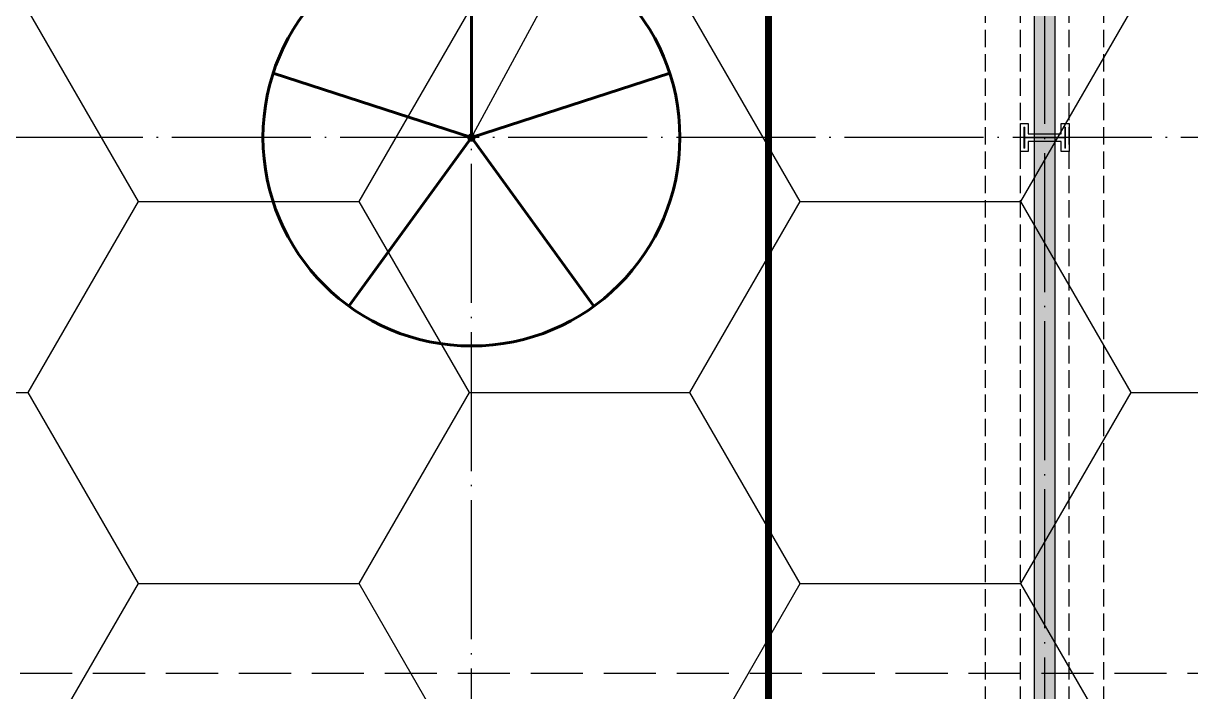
# Model space of a CAD drawing. Extents: x -821772 to -21949, y 506164 to 1049594.
# Drawn here: x -192152 to -175354, y 751844 to 761464 of the extents above; entities that cross this region are included whole.
import ezdxf
from ezdxf.xclip import XClip

# ---------------------------------------------------------------- set-up
doc = ezdxf.new("R2010")
doc.units = 0
doc.header["$LTSCALE"] = 1000
doc.header["$MEASUREMENT"] = 0
doc.header["$XCLIPFRAME"] = 2
for name, pattern in [('10平面20250807_t3$0$DASH', [0.35, 0.25, -0.1]), ('10平面20250807_t3$0$DOTE', [2.42, 2, -0.2, 0.02, -0.2]), ('ACAD_ISO04W100', [30.5, 24, -3, 0.5, -3]), ('DASH', [0.35, 0.25, -0.1])]:
    doc.linetypes.add(name, pattern=pattern)
for name, color, linetype in [('10平面20250807_t3$0$A-AXIS-DOTE', 8, '10平面20250807_t3$0$DOTE'), ('10平面20250807_t3$0$A-AXIS-DP', 8, 'Continuous'), ('10平面20250807_t3$0$A-HATCH-2', 8, 'Continuous'), ('10平面20250807_t3$0$A-LIN-V', 8, 'Continuous'), ('10平面20250807_t3$0$A-WINDOW', 8, 'Continuous'), ('10平面20250807_t3$0$AS-WALL', 8, 'Continuous'), ('10平面20250807_t3$0$DIM_SYMB', 8, 'Continuous'), ('10平面20250807_t3$0$PUB_HATCH', 8, 'Continuous'), ('PUB_HATCH', 8, 'Continuous')]:
    doc.layers.add(name, color=color, linetype=linetype)
doc.layers.add('10平面20250807_t3$0$A-加建区域', color=8, linetype='Continuous', plot=False)
doc.layers.add('10平面20250807_t3$0$S-col', color=8, linetype='Continuous', lineweight=0)
doc.layers.add('s疏散距离', color=1, linetype='ACAD_ISO04W100', lineweight=18)

# ---------------------------------------------------------------- blocks, each defined once
blk = doc.blocks.new('10平面20250807_t3$0$dote')
at = {"layer": '10平面20250807_t3$0$A-AXIS-DOTE'}
for p, q in [((35032.2, -69160), (35032.2, 36662.3)), ((43282.2, -69003), (43282.2, 36662.3)), ((76282.2, -45000), (-41310, -45000))]:
    blk.add_line(p, q, dxfattribs=at)
at = {"layer": '10平面20250807_t3$0$DIM_SYMB', "linetype": '10平面20250807_t3$0$DASH', "ltscale": 3}
blk.add_lwpolyline([(-42863.6, -52710.9), (162136.4, -52710.9)], dxfattribs=at)
blk = doc.blocks.new('10平面20250807_t3$0$_FZH')
at = {"layer": '10平面20250807_t3$0$A-HATCH-2'}
blk.add_lwpolyline([(-0.437, -0.25), (-0.437, 0.25), (-0.297, 0.25), (-0.297, 0.067), (0.298, 0.067), (0.298, 0.25), (0.438, 0.25), (0.438, -0.25), (0.298, -0.25), (0.298, -0.068), (-0.297, -0.068), (-0.297, -0.25)], close=True, dxfattribs=at)
at = {"layer": '10平面20250807_t3$0$S-col'}
blk.add_lwpolyline([(-0.375, -0.188), (-0.375, 0.187), (-0.36, 0.187), (-0.36, 0.005), (0.36, 0.005), (0.36, 0.187), (0.375, 0.187), (0.375, -0.188), (0.36, -0.188), (0.36, -0.005), (-0.36, -0.005), (-0.36, -0.188)], close=True, dxfattribs=at)
blk = doc.blocks.new('10平面20250807_t3$0$w4234324')
at = {"xscale": 800.0000000000005, "yscale": 800.0000000000005, "zscale": 800.0000000000005}
blk.add_blockref('10平面20250807_t3$0$_FZH', (-177454, 759820), dxfattribs=at)
blk = doc.blocks.new('10平面20250807_t3$0$3243243')
at = {"layer": '10平面20250807_t3$0$A-HATCH-2', "linetype": '10平面20250807_t3$0$DASH'}
for p, q in [((-178304.2, 741520), (-178304.2, 832220)), ((-177804.2, 741520), (-177804.2, 832220)), ((-177104.2, 741520), (-177104.2, 832220)), ((-176604.2, 741520), (-176604.2, 832220))]:
    blk.add_line(p, q, dxfattribs=at)
blk = doc.blocks.new('10平面20250807_t3$0$w4324324')
at = {"layer": '10平面20250807_t3$0$A-HATCH-2', "lineweight": 60}
for q in [(-1694760, 686605), (-1697614, 684532), (-1691907, 684532), (-1696524, 681178), (-1692997, 681178)]:
    blk.add_line((-1694760, 683605), q, dxfattribs=at)
blk.add_circle((-1694760, 683605), 3000, dxfattribs=at)
blk = doc.blocks.new('10平面20250807_t3$0$w423432')
at = {"layer": '10平面20250807_t3$0$A-LIN-V'}
blk.add_blockref('10平面20250807_t3$0$w4324324', (-16500, -63000), dxfattribs=at)
blk = doc.blocks.new('10平面20250807_t3$0$423432433333')
at = {"layer": '10平面20250807_t3$0$PUB_HATCH'}
h = blk.add_hatch(dxfattribs=at)
h.set_pattern_fill('石膏板', color=256, scale=30, style=0)
h.set_pattern_definition([(45, (25.49, 21.51), (-75.000002, 75.000002), [24, -82.06602]), (135, (192.46, 21.51), (-75.000002, -75.000002), [24, -82.06602])])
h.paths.add_polyline_path([(-174910, 779832), (-174910, 743870), (-174610, 743870), (-174610, 779832)])
at = {"layer": '10平面20250807_t3$0$AS-WALL'}
for p, q in [((-174910, 779832), (-174910, 743870)), ((-174610, 743870), (-174610, 779832))]:
    blk.add_line(p, q, dxfattribs=at)
blk = doc.blocks.new('10平面20250807_t3')
at = {"layer": '10平面20250807_t3$0$DIM_SYMB'}
blk.add_line((-185704.2, 759820), (-183584.2, 763750), dxfattribs=at)
at = {"layer": '10平面20250807_t3$0$DIM_SYMB', "const_width": 60}
blk.add_lwpolyline([(-185718.4, 759793.6, 1), (-185689.9, 759846.4, 1)], format="xyb", close=True, dxfattribs=at)
at = {"layer": '10平面20250807_t3$0$A-AXIS-DP'}
blk.add_blockref('10平面20250807_t3$0$3243243', (0, 0), dxfattribs=at)
at = {"layer": '10平面20250807_t3$0$A-LIN-V'}
blk.add_blockref('10平面20250807_t3$0$w423432', (1525556.2, 139215), dxfattribs=at)
at = {"layer": '10平面20250807_t3$0$A-WINDOW'}
blk.add_blockref('10平面20250807_t3$0$w4234324', (0, 0), dxfattribs=at)
at = {"layer": '10平面20250807_t3$0$A-加建区域'}
blk.add_blockref('10平面20250807_t3$0$423432433333', (-2694.2, -50), dxfattribs=at)
at = {"layer": '10平面20250807_t3$0$AS-WALL'}
blk.add_blockref('10平面20250807_t3$0$dote', (-220736.4, 804820), dxfattribs=at)

msp = doc.modelspace()

# ---------------------------------------------------------------- block references
at = {"ltscale": 100}
ref = msp.add_blockref('10平面20250807_t3', (0, 0), dxfattribs=at)
XClip(ref).set_block_clipping_path([(-386212.6353242097, 506163.79756496), (-21948.7593967821, 884998.2285294847)])

# ---------------------------------------------------------------- next in the draw order: hatches: boundary and pattern name
at = {"layer": 'PUB_HATCH', "ltscale": 5000}
h = msp.add_hatch(dxfattribs=at)
h.set_pattern_fill('HONEY', color=8, scale=2000)
h.set_pattern_definition([(0, (0, 0), (4762.5, 2749.63), [3175, -6350]), (120, (0, 0), (-4762.499, 2749.631), [3175, -6350]), (60, (0, 0), (0.0006, 5499.261), [-6350, 3175])])
h.paths.add_polyline_path([(-148304.2, 741220), (-148304.2, 741720), (-149704.2, 741720), (-149704.2, 741220), (-164804.2, 741220), (-164804.2, 741720), (-166204.2, 741720), (-166204.2, 741220), (-181304.2, 741220), (-181304.2, 741720), (-182704.2, 741720), (-182704.2, 741220), (-197804.2, 741220), (-197804.2, 741720), (-199204.2, 741720), (-199204.2, 741220), (-214304.2, 741220), (-214304.2, 741720), (-215704.2, 741720), (-215704.2, 741220), (-254554.2, 741220), (-254554.2, 760283.3), (-231116.1, 832520), (-215704.2, 832520), (-215704.2, 832020), (-214304.2, 832020), (-214304.2, 832520), (-182704.2, 832520), (-182704.2, 832020), (-181304.2, 832020), (-181304.2, 832520), (-157104.2, 832520), (-157104.2, 832020), (-155704.2, 832020), (-155704.2, 832520), (-143954.2, 832520), (-143954.2, 741220)])

# ---------------------------------------------------------------- next in the draw order: linework, layer by layer
at = {"layer": 's疏散距离', "linetype": 'DASH', "ltscale": 2, "const_width": 100}
msp.add_lwpolyline([(-181428.3, 741720), (-181428.3, 832020)], dxfattribs=at)

doc.saveas('drawing.dxf')
